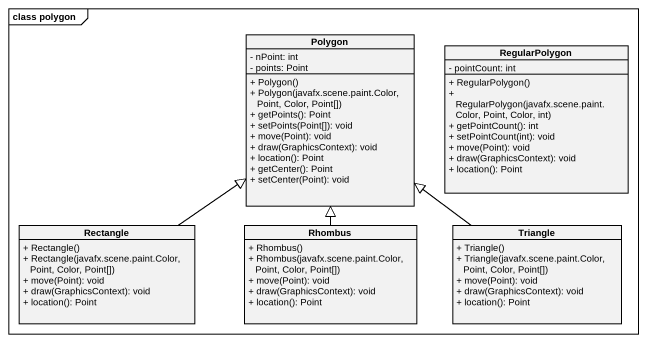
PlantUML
@startuml
mainframe class polygon
hide circle
hide empty members
skinparam classAttributeIconSize 0
class Polygon {
  - nPoint: int
  - points: Point
  + Polygon()
  + Polygon(javafx.scene.paint.Color, Point, Color, Point[])
  + getPoints(): Point
  + setPoints(Point[]): void
  + move(Point): void
  + draw(GraphicsContext): void
  + location(): Point
  + getCenter(): Point
  + setCenter(Point): void
}
class RegularPolygon {
  - pointCount: int
  + RegularPolygon()
  + RegularPolygon(javafx.scene.paint.Color, Point, Color, int)
  + getPointCount(): int
  + setPointCount(int): void
  + move(Point): void
  + draw(GraphicsContext): void
  + location(): Point
}
class "Rectangle" as Rectangle_ {
  + Rectangle()
  + Rectangle(javafx.scene.paint.Color, Point, Color, Point[])
  + move(Point): void
  + draw(GraphicsContext): void
  + location(): Point
}
class Rhombus {
  + Rhombus()
  + Rhombus(javafx.scene.paint.Color, Point, Color, Point[])
  + move(Point): void
  + draw(GraphicsContext): void
  + location(): Point
}
class Triangle {
  + Triangle()
  + Triangle(javafx.scene.paint.Color, Point, Color, Point[])
  + move(Point): void
  + draw(GraphicsContext): void
  + location(): Point
}
Rectangle_ -up-|> Polygon
Rhombus -up-|> Polygon
Triangle -up-|> Polygon
@enduml
